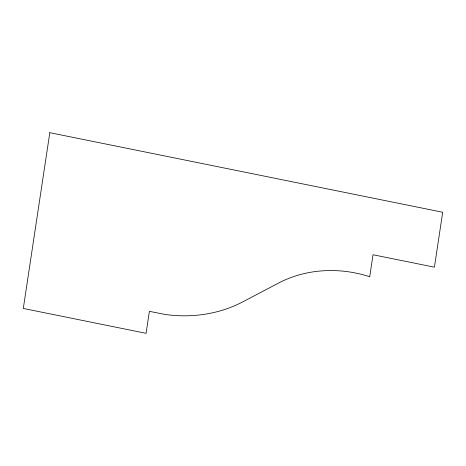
<?xml version="1.0" encoding="UTF-8"?>
<svg xmlns="http://www.w3.org/2000/svg" width="466" height="466" viewBox="0 0 466 466"><rect width="100%" height="100%" fill="white"/><g stroke="black" fill="none" stroke-linecap="round" stroke-linejoin="round"><path stroke-width="0.7" d="M49.815 132.682L23.3 308.451L146.079 333.318L149.394 311.346L165.541 314.521A126.909 111.426 21.4 0 0 242.803 301.846L278.604 283.043A113.558 99.701 21.4 0 1 369.713 276.722L373.027 254.751L434.417 267.181L442.7 212.251L49.815 132.682"/></g></svg>
